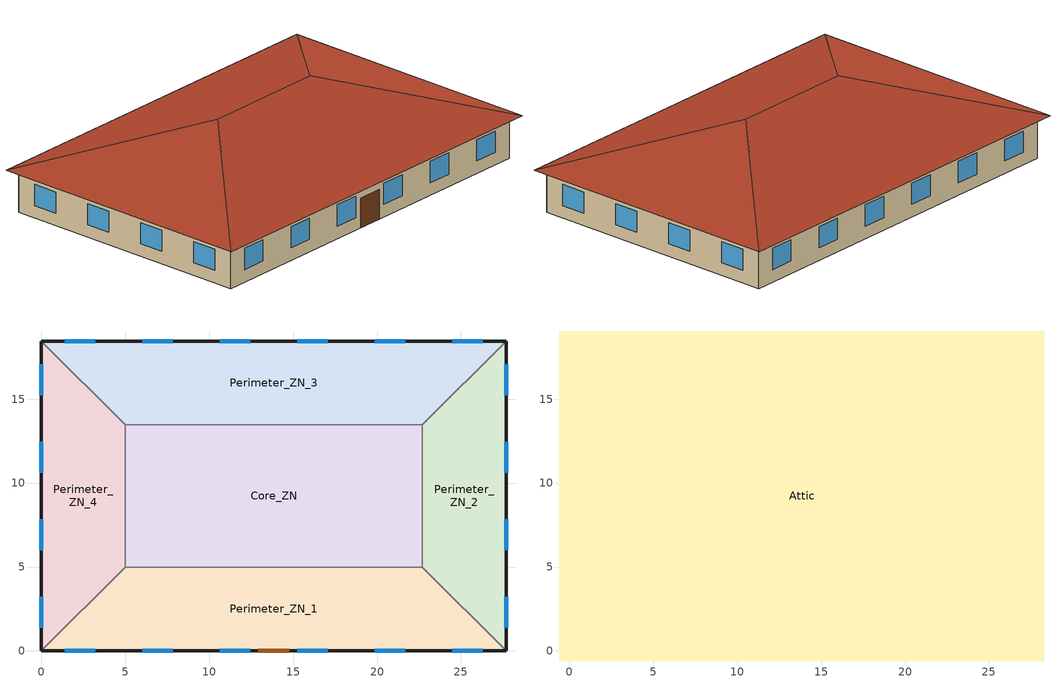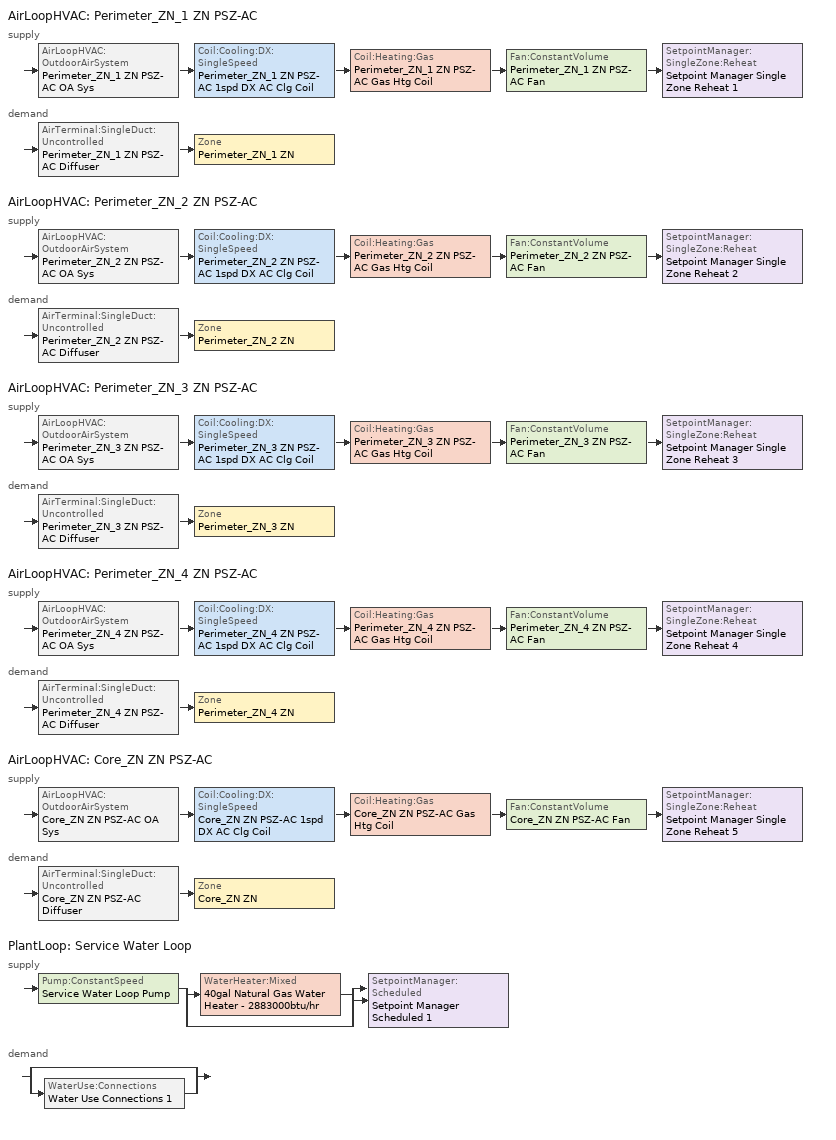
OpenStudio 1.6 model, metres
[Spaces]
Perimeter_ZN_1
 floor ground: 22.69,5 27.69,0 0,0 5,5 z0
 wall outside: 0,0 27.69,0 z0:3.05
 wall to Perimeter_ZN_4: 5,5 0,0 z0:3.05
 wall to Core_ZN: 22.69,5 5,5 z0:3.05
 wall to Perimeter_ZN_2: 27.69,0 22.69,5 z0:3.05
 window: 1.39,0 3.22,0 / 19.85,0 21.68,0 / 15.24,0 17.07,0 / 6.01,0 7.84,0 / 10.62,0 12.45,0 / 24.47,0 26.3,0 z0.9:2.42
 door: 12.93,0 14.76,0 z0:2.13
Perimeter_ZN_2
 floor ground: 27.69,18.46 27.69,0 22.69,5 22.69,13.46 z0
 wall outside: 27.69,0 27.69,18.46 z0:3.05
 wall to Perimeter_ZN_3: 27.69,18.46 22.69,13.46 z0:3.05
 wall to Core_ZN: 22.69,13.46 22.69,5 z0:3.05
 window: 27.69,1.39 27.69,3.22 / 27.69,10.62 27.69,12.45 / 27.69,15.24 27.69,17.07 / 27.69,6.01 27.69,7.84 z0.9:2.42
Perimeter_ZN_3
 floor ground: 27.69,18.46 22.69,13.46 5,13.46 0,18.46 z0
 wall outside: 27.69,18.46 0,18.46 z0:3.05
 wall to Core_ZN: 5,13.46 22.69,13.46 z0:3.05
 wall to Perimeter_ZN_4: 0,18.46 5,13.46 z0:3.05
 window: 21.68,18.46 19.85,18.46 / 7.84,18.46 6.01,18.46 / 17.07,18.46 15.24,18.46 / 12.45,18.46 10.62,18.46 / 26.3,18.46 24.47,18.46 / 3.22,18.46 1.39,18.46 z0.9:2.42
Perimeter_ZN_4
 floor ground: 0,18.46 5,13.46 5,5 0,0 z0
 wall outside: 0,18.46 0,0 z0:3.05
 wall to Core_ZN: 5,5 5,13.46 z0:3.05
 window: 0,3.22 0,1.39 / 0,12.45 0,10.62 / 0,7.84 0,6.01 / 0,17.07 0,15.24 z0.9:2.42
Core_ZN
 floor ground: 22.69,13.46 22.69,5 5,5 5,13.46 z0
Attic
 floor outside: 28.29,19.06 27.69,18.46 0,18.46 -0.6,19.06 z3.05; -0.6,19.06 0,18.46 0,0 -0.6,-0.6 z3.05; 28.29,19.06 28.29,-0.6 27.69,0 27.69,18.46 z3.05; 27.69,0 28.29,-0.6 -0.6,-0.6 0,0 z3.05
 floor to Perimeter_ZN_4: 0,18.46 5,13.46 5,5 0,0 z3.05
 floor to Perimeter_ZN_1: 22.69,5 27.69,0 0,0 5,5 z3.05
 floor to Perimeter_ZN_2: 27.69,18.46 27.69,0 22.69,5 22.69,13.46 z3.05
 floor to Core_ZN: 22.69,13.46 22.69,5 5,5 5,13.46 z3.05
 floor to Perimeter_ZN_3: 27.69,18.46 22.69,13.46 5,13.46 0,18.46 z3.05
 roof outside: 18.46,9.23,6.33 28.29,-0.6,3.05 28.29,19.06,3.05; 18.46,9.23,6.33 28.29,19.06,3.05 -0.6,19.06,3.05 9.23,9.23,6.33; 9.23,9.23,6.33 -0.6,-0.6,3.05 28.29,-0.6,3.05 18.46,9.23,6.33; 9.23,9.23,6.33 -0.6,19.06,3.05 -0.6,-0.6,3.05
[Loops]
AirLoopHVAC 'Perimeter_ZN_1 ZN PSZ-AC'
 supply: AirLoopHVAC:OutdoorAirSystem 'Perimeter_ZN_1 ZN PSZ-AC OA Sys' > Coil:Cooling:DX:SingleSpeed 'Perimeter_ZN_1 ZN PSZ-AC 1spd DX AC Clg Coil' > Coil:Heating:Gas 'Perimeter_ZN_1 ZN PSZ-AC Gas Htg Coil' > Fan:ConstantVolume 'Perimeter_ZN_1 ZN PSZ-AC Fan' > SetpointManager:SingleZone:Reheat 'Setpoint Manager Single Zone Reheat 1'
 demand: AirTerminal:SingleDuct:Uncontrolled 'Perimeter_ZN_1 ZN PSZ-AC Diffuser' > Zone 'Perimeter_ZN_1 ZN'
AirLoopHVAC 'Perimeter_ZN_2 ZN PSZ-AC'
 supply: AirLoopHVAC:OutdoorAirSystem 'Perimeter_ZN_2 ZN PSZ-AC OA Sys' > Coil:Cooling:DX:SingleSpeed 'Perimeter_ZN_2 ZN PSZ-AC 1spd DX AC Clg Coil' > Coil:Heating:Gas 'Perimeter_ZN_2 ZN PSZ-AC Gas Htg Coil' > Fan:ConstantVolume 'Perimeter_ZN_2 ZN PSZ-AC Fan' > SetpointManager:SingleZone:Reheat 'Setpoint Manager Single Zone Reheat 2'
 demand: AirTerminal:SingleDuct:Uncontrolled 'Perimeter_ZN_2 ZN PSZ-AC Diffuser' > Zone 'Perimeter_ZN_2 ZN'
AirLoopHVAC 'Perimeter_ZN_3 ZN PSZ-AC'
 supply: AirLoopHVAC:OutdoorAirSystem 'Perimeter_ZN_3 ZN PSZ-AC OA Sys' > Coil:Cooling:DX:SingleSpeed 'Perimeter_ZN_3 ZN PSZ-AC 1spd DX AC Clg Coil' > Coil:Heating:Gas 'Perimeter_ZN_3 ZN PSZ-AC Gas Htg Coil' > Fan:ConstantVolume 'Perimeter_ZN_3 ZN PSZ-AC Fan' > SetpointManager:SingleZone:Reheat 'Setpoint Manager Single Zone Reheat 3'
 demand: AirTerminal:SingleDuct:Uncontrolled 'Perimeter_ZN_3 ZN PSZ-AC Diffuser' > Zone 'Perimeter_ZN_3 ZN'
AirLoopHVAC 'Perimeter_ZN_4 ZN PSZ-AC'
 supply: AirLoopHVAC:OutdoorAirSystem 'Perimeter_ZN_4 ZN PSZ-AC OA Sys' > Coil:Cooling:DX:SingleSpeed 'Perimeter_ZN_4 ZN PSZ-AC 1spd DX AC Clg Coil' > Coil:Heating:Gas 'Perimeter_ZN_4 ZN PSZ-AC Gas Htg Coil' > Fan:ConstantVolume 'Perimeter_ZN_4 ZN PSZ-AC Fan' > SetpointManager:SingleZone:Reheat 'Setpoint Manager Single Zone Reheat 4'
 demand: AirTerminal:SingleDuct:Uncontrolled 'Perimeter_ZN_4 ZN PSZ-AC Diffuser' > Zone 'Perimeter_ZN_4 ZN'
AirLoopHVAC 'Core_ZN ZN PSZ-AC'
 supply: AirLoopHVAC:OutdoorAirSystem 'Core_ZN ZN PSZ-AC OA Sys' > Coil:Cooling:DX:SingleSpeed 'Core_ZN ZN PSZ-AC 1spd DX AC Clg Coil' > Coil:Heating:Gas 'Core_ZN ZN PSZ-AC Gas Htg Coil' > Fan:ConstantVolume 'Core_ZN ZN PSZ-AC Fan' > SetpointManager:SingleZone:Reheat 'Setpoint Manager Single Zone Reheat 5'
 demand: AirTerminal:SingleDuct:Uncontrolled 'Core_ZN ZN PSZ-AC Diffuser' > Zone 'Core_ZN ZN'
PlantLoop 'Service Water Loop'
 supply: Pump:ConstantSpeed 'Service Water Loop Pump' > split
  | WaterHeater:Mixed '40gal Natural Gas Water Heater - 2883000btu/hr'
  | bypass
  join > SetpointManager:Scheduled 'Setpoint Manager Scheduled 1'
 demand: split
  | bypass
  | WaterUse:Connections 'Water Use Connections 1'
[Site]
El Paso International Ap  Ut_TX_USA: Latitude {deg}=31.77; Longitude {deg}=-106.5; Time Zone {hr}=-7; Elevation {m}=1186; Terrain=City
[Building]
Small Office: North Axis {deg}=0; Default Construction Set=DOE Ref 1980-2004 - SmOffice - ASHRAE 169-2006-3B
[Site:GroundTemperature:BuildingSurface]
19.527, 19.502, 19.536, 19.598, 20.002, 21.64, 22.225, 22.375, 21.449, 20.121, 19.802, 19.633
[Site:WaterMainsTemperature]
Calculation Method=Correlation; Annual Average Outdoor Air Temperature {C}=17.9417; Maximum Difference In Monthly Average Outdoor Air Temperatures {deltaC}=21.1
[SizingPeriod:DesignDay] Barometric Pressure {Pa}=87865; Sky Clearness=0; Rain Indicator=0; Snow Indicator=0; Day of Month=21; Daylight Saving Time Indicator=0; Humidity Indicating Type=Wetbulb; Dry-Bulb Temperature Range Modifier Type=DefaultMultipliers
Name | Maximum Dry-Bulb Temperature {C} | Daily Dry-Bulb Temperature Range {deltaC} | Humidity Indicating Conditions at Maximum Dry-Bulb {BasedOnField A3} | Wind Speed {m/s} | Wind Direction {deg} | Month | Day Type | Solar Model Indicator | ASHRAE Taub | ASHRAE Taud
El Paso International Ap  Ut Ann Clg .4% Condns DB=>MWB | 38.1 | 13 | 18.1 | 3.9 | 280 | 7 | SummerDesignDay | ASHRAETau | 0.605 | 1.547
El Paso International Ap  Ut Ann Clg .4% Condns WB=>MDB | 30.1 | 13 | 21.3 | 3.9 | 280 | 7 | SummerDesignDay | ASHRAETau | 0.605 | 1.547
El Paso International Ap  Ut Ann Htg 99.6% Condns DB | -5.2 | 0 | -5.2 | 2.2 | 20 | 12 | WinterDesignDay | ASHRAEClearSky
[DefaultConstructionSet]
DOE Ref 1980-2004 - SmOffice - ASHRAE 169-2006-3B: Default Exterior Surface Constructions=Default Surface Constructions 1; Default Interior Surface Constructions=Default Surface Constructions 2; Default Ground Contact Surface Constructions=Default Surface Constructions 3; Default Exterior SubSurface Constructions=Default Sub Surface Constructions 1; Default Interior SubSurface Constructions=Default Sub Surface Constructions 2; Interior Partition Construction=Interior Partition
[DefaultSurfaceConstructions]
Name | Floor Construction | Wall Construction | Roof Ceiling Construction
Default Surface Constructions 1 | ExtSlabCarpet 4in ClimateZone 1-8 | CBECS 1980-2004 ExtWall Mass ClimateZone 3b LAX | CBECS 1980-2004 ExtRoof IEAD ClimateZone 3b LAX
Default Surface Constructions 2 | Interior Floor | Interior Wall | Interior Ceiling
Default Surface Constructions 3 | ExtSlabCarpet 4in ClimateZone 1-8 | ExtSlabCarpet 4in ClimateZone 1-8
[Construction]
ExtSlabCarpet 4in ClimateZone 1-8: MAT-CC05 4 HW CONCRETE, CP02 CARPET PAD
CBECS 1980-2004 ExtWall Mass ClimateZone 3b LAX: 1IN Stucco, 8IN CONCRETE HW RefBldg, Mass NonRes Wall Insulation-0.61, 1/2IN Gypsum
CBECS 1980-2004 ExtRoof IEAD ClimateZone 3b LAX: Roof Membrane, IEAD NonRes Roof Insulation-1.76, Metal Decking
Interior Floor: F16 Acoustic tile, F05 Ceiling air space resistance, M11 100mm lightweight concrete
Interior Wall: G01a 19mm gypsum board, F04 Wall air space resistance, G01a 19mm gypsum board
Interior Ceiling: M11 100mm lightweight concrete, F05 Ceiling air space resistance, F16 Acoustic tile
CBECS 1980-2004 ExtWindow ClimateZone 3b LAX: Fixed Window 5.84/0.44/0.27
Exterior Door: F08 Metal surface, I01 25mm insulation board
Interior Window: Clear 3mm
Interior Door; Interior Partition: G05 25mm wood
[Material] Thermal Absorptance=0.9
Name | Roughness | Thickness {m} | Conductivity {W/m-K} | Density {kg/m3} | Specific Heat {J/kg-K} | Solar Absorptance | Visible Absorptance
MAT-CC05 4 HW CONCRETE | Rough | 0.1016 | 1.311 | 2240 | 836.8 | 0.85 | 0.85
1IN Stucco | Smooth | 0.0253 | 0.6918 | 1858 | 837 | 0.92 | 0.92
8IN CONCRETE HW RefBldg | Rough | 0.2032 | 1.311 | 2240 | 836.8 | 0.7 | 0.7
Mass NonRes Wall Insulation-0.61 | MediumRough | 0.00914642 | 0.049 | 265 | 836.8 | 0.7 | 0.7
1/2IN Gypsum | Smooth | 0.0127 | 0.16 | 784.9 | 830 | 0.4 | 0.4
Roof Membrane | VeryRough | 0.0095 | 0.16 | 1121.29 | 1460 | 0.7 | 0.7
IEAD NonRes Roof Insulation-1.76 | MediumRough | 0.0739805 | 0.049 | 265 | 836.8 | 0.7 | 0.7
Metal Decking | MediumSmooth | 0.0015 | 45.006 | 7680 | 418.4 | 0.6 | 0.6
F16 Acoustic tile | MediumSmooth | 0.0191 | 0.06 | 368 | 590 | 0.3 | 0.3
M11 100mm lightweight concrete | MediumRough | 0.1016 | 0.53 | 1280 | 840 | 0.5 | 0.5
G01a 19mm gypsum board | MediumSmooth | 0.019 | 0.16 | 800 | 1090 | 0.4 | 0.4
F08 Metal surface | Smooth | 0.0008 | 45.28 | 7824 | 500 | 0.7 | 0.7
I01 25mm insulation board | MediumRough | 0.0254 | 0.03 | 43 | 1210 | 0.6 | 0.6
G05 25mm wood | MediumSmooth | 0.0254 | 0.15 | 608 | 1630 | 0.5 | 0.5
[Material:NoMass]
CP02 CARPET PAD: Roughness=Smooth; Thermal Resistance {m2-K/W}=0.1; Thermal Absorptance=0.9; Solar Absorptance=0.8; Visible Absorptance=0.8
[Material:AirGap]
Name | Thermal Resistance {m2-K/W}
F05 Ceiling air space resistance | 0.18
F04 Wall air space resistance | 0.15
[DefaultSubSurfaceConstructions]
Name | Fixed Window Construction | Operable Window Construction | Door Construction | Skylight Construction | Tubular Daylight Dome Construction | Tubular Daylight Diffuser Construction
Default Sub Surface Constructions 1 | CBECS 1980-2004 ExtWindow ClimateZone 3b LAX | CBECS 1980-2004 ExtWindow ClimateZone 3b LAX | Exterior Door | CBECS 1980-2004 ExtWindow ClimateZone 3b LAX | Interior Window | Interior Window
Default Sub Surface Constructions 2 | Interior Window | Interior Window | Interior Door
[WindowMaterial:SimpleGlazingSystem]
Fixed Window 5.84/0.44/0.27: U-Factor {W/m2-K}=5.84; Solar Heat Gain Coefficient=0.44; Visible Transmittance=0.27
[WindowMaterial:Glazing]
Clear 3mm: Optical Data Type=SpectralAverage; Thickness {m}=0.003; Solar Transmittance at Normal Incidence=0.837; Front Side Solar Reflectance at Normal Incidence=0.075; Back Side Solar Reflectance at Normal Incidence=0; Visible Transmittance at Normal Incidence=0.898; Front Side Visible Reflectance at Normal Incidence=0.081; Back Side Visible Reflectance at Normal Incidence=0; Infrared Transmittance at Normal Incidence=0; Front Side Infrared Hemispherical Emissivity=0.84; Back Side Infrared Hemispherical Emissivity=0.84; Conductivity {W/m-K}=0.9; Dirt Correction Factor for Solar and Visible Transmittance=1; Solar Diffusing=No
[Space]
Name | Space Type | Thermal Zone | Part of Total Floor Area
Perimeter_ZN_1 | DOE Ref 1980-2004 - Office - WholeBuilding - Sm Office | Perimeter_ZN_1 ZN | Yes
Attic | DOE Ref 1980-2004 - Office - Attic | Attic ZN | No
Perimeter_ZN_2 | DOE Ref 1980-2004 - Office - WholeBuilding - Sm Office | Perimeter_ZN_2 ZN | Yes
Perimeter_ZN_3 | DOE Ref 1980-2004 - Office - WholeBuilding - Sm Office | Perimeter_ZN_3 ZN | Yes
Perimeter_ZN_4 | DOE Ref 1980-2004 - Office - WholeBuilding - Sm Office | Perimeter_ZN_4 ZN | Yes
Core_ZN | DOE Ref 1980-2004 - Office - WholeBuilding - Sm Office | Core_ZN ZN | Yes
[SpaceType] Standards Building Type=Office
Name | Default Schedule Set | Design Specification Outdoor Air Object | Standards Space Type
DOE Ref 1980-2004 - Office - WholeBuilding - Sm Office | DOE Ref 1980-2004 - Office - WholeBuilding - Sm Office Schedule Set | DOE Ref 1980-2004 - Office - WholeBuilding - Sm Office Ventilation | WholeBuilding - Sm Office
DOE Ref 1980-2004 - Office - Attic | DOE Ref 1980-2004 - Office - Attic Schedule Set |  | Attic
[DefaultScheduleSet] Infiltration Schedule=Small Office Infil Quarter On
Name | Number of People Schedule | People Activity Level Schedule | Lighting Schedule | Electric Equipment Schedule
DOE Ref 1980-2004 - Office - WholeBuilding - Sm Office Schedule Set | Small Office Bldg Occ | Small Office Activity | Office Bldg Light | Small Office Bldg Equip
DOE Ref 1980-2004 - Office - Attic Schedule Set
[Lights:Definition]
DOE Ref 1980-2004 - Office - WholeBuilding - Sm Office Lights Definition: Design Level Calculation Method=Watts/Area; Watts per Space Floor Area {W/m2}=19.4827
[Lights]
DOE Ref 1980-2004 - Office - WholeBuilding - Sm Office Lights: Lights Definition=DOE Ref 1980-2004 - Office - WholeBuilding - Sm Office Lights Definition; Space or SpaceType=DOE Ref 1980-2004 - Office - WholeBuilding - Sm Office
[DesignSpecification:OutdoorAir]
DOE Ref 1980-2004 - Office - WholeBuilding - Sm Office Ventilation: Outdoor Air Method=Sum; Outdoor Air Flow per Person {m3/s-person}=0.00943895
[People:Definition]
DOE Ref 1980-2004 - Office - WholeBuilding - Sm Office People Definition: Number of People Calculation Method=People/Area; People per Space Floor Area {person/m2}=0; Fraction Radiant=0.3
[People]
DOE Ref 1980-2004 - Office - WholeBuilding - Sm Office People: People Definition=DOE Ref 1980-2004 - Office - WholeBuilding - Sm Office People Definition; Space or SpaceType=DOE Ref 1980-2004 - Office - WholeBuilding - Sm Office
[SpaceInfiltration:DesignFlowRate] Design Flow Rate Calculation Method=Flow/ExteriorArea; Flow per Exterior Surface Area {m3/s-m2}=0.00113386
Name | Space or SpaceType
DOE Ref 1980-2004 - Office - WholeBuilding - Sm Office Infiltration | DOE Ref 1980-2004 - Office - WholeBuilding - Sm Office
DOE Ref 1980-2004 - Office - Attic Infiltration | DOE Ref 1980-2004 - Office - Attic
[ElectricEquipment:Definition]
DOE Ref 1980-2004 - Office - WholeBuilding - Sm Office Electric Equipment Definition: Design Level Calculation Method=Watts/Area; Watts per Space Floor Area {W/m2}=10.7639
[ElectricEquipment]
DOE Ref 1980-2004 - Office - WholeBuilding - Sm Office Electric Equipment: Electric Equipment Definition=DOE Ref 1980-2004 - Office - WholeBuilding - Sm Office Electric Equipment Definition; Space or SpaceType=DOE Ref 1980-2004 - Office - WholeBuilding - Sm Office
[ThermostatSetpoint:DualSetpoint]
Name | Heating Setpoint Temperature Schedule | Cooling Setpoint Temperature Schedule
DOE Ref 1980-2004 - Office - WholeBuilding - Sm Office Thermostat | Small Office HtgSetp | Small Office ClgSetp
DOE Ref 1980-2004 - Office - Attic Thermostat
[ThermalZone] Use Ideal Air Loads=No
Name | Thermostat
Perimeter_ZN_2 ZN; Core_ZN ZN; Perimeter_ZN_1 ZN; Perimeter_ZN_3 ZN; Perimeter_ZN_4 ZN | DOE Ref 1980-2004 - Office - WholeBuilding - Sm Office Thermostat
Attic ZN | DOE Ref 1980-2004 - Office - Attic Thermostat
[Sizing:Zone] Zone Cooling Design Supply Air Temperature {C}=14; Zone Heating Design Supply Air Temperature {C}=40; Zone Cooling Design Supply Air Humidity Ratio {kg-H2O/kg-air}=0.0085; Zone Heating Design Supply Air Humidity Ratio {kg-H2O/kg-air}=0.008; Cooling Design Air Flow Method=DesignDay; Heating Design Air Flow Method=DesignDay
Perimeter_ZN_2 ZN; Core_ZN ZN; Perimeter_ZN_1 ZN; Perimeter_ZN_3 ZN; Perimeter_ZN_4 ZN; Attic ZN
[Zone equipment]
Perimeter_ZN_2 ZN: Perimeter_ZN_2 ZN PSZ-AC Diffuser
Core_ZN ZN: Core_ZN ZN PSZ-AC Diffuser
Perimeter_ZN_1 ZN: Perimeter_ZN_1 ZN PSZ-AC Diffuser
Perimeter_ZN_3 ZN: Perimeter_ZN_3 ZN PSZ-AC Diffuser
Perimeter_ZN_4 ZN: Perimeter_ZN_4 ZN PSZ-AC Diffuser
[AirLoopHVAC] Design Supply Air Flow Rate {m3/s}=AutoSize
Perimeter_ZN_1 ZN PSZ-AC; Perimeter_ZN_2 ZN PSZ-AC; Perimeter_ZN_3 ZN PSZ-AC; Perimeter_ZN_4 ZN PSZ-AC; Core_ZN ZN PSZ-AC
[AvailabilityManager:Scheduled] Schedule=SmallOffice PSZ-AC Operation
Availability Manager Scheduled 1; Availability Manager Scheduled 2; Availability Manager Scheduled 3; Availability Manager Scheduled 4; Availability Manager Scheduled 5
[AvailabilityManager:NightCycle] Control Type=CycleOnAny
Availability Manager Night Cycle 1; Availability Manager Night Cycle 2; Availability Manager Night Cycle 3; Availability Manager Night Cycle 4; Availability Manager Night Cycle 5
[Sizing:System] Type of Load to Size On=Sensible; Design Outdoor Air Flow Rate {m3/s}=Autosize; Minimum System Air Flow Ratio=1; Preheat Design Temperature {C}=7; Preheat Design Humidity Ratio {kg-H2O/kg-Air}=0.008; Precool Design Temperature {C}=12.8; Precool Design Humidity Ratio {kg-H2O/kg-Air}=0.008; Central Cooling Design Supply Air Temperature {C}=12.8; Central Heating Design Supply Air Temperature {C}=40; Sizing Option=Coincident; 100% Outdoor Air in Cooling=No; 100% Outdoor Air in Heating=No; Central Cooling Design Supply Air Humidity Ratio {kg-H2O/kg-Air}=0.0085; Central Heating Design Supply Air Humidity Ratio {kg-H2O/kg-Air}=0.008; Cooling Design Air Flow Method=DesignDay; Cooling Design Air Flow Rate {m3/s}=0; Heating Design Air Flow Method=DesignDay; Heating Design Air Flow Rate {m3/s}=0; System Outdoor Air Method=ZoneSum
Perimeter_ZN_1 ZN PSZ-AC; Perimeter_ZN_2 ZN PSZ-AC; Perimeter_ZN_3 ZN PSZ-AC; Perimeter_ZN_4 ZN PSZ-AC; Core_ZN ZN PSZ-AC
[SetpointManager:SingleZone:Reheat] Minimum Supply Air Temperature {C}=10; Maximum Supply Air Temperature {C}=50
Name | Control Zone
Setpoint Manager Single Zone Reheat 1 | Perimeter_ZN_1 ZN
Setpoint Manager Single Zone Reheat 2 | Perimeter_ZN_2 ZN
Setpoint Manager Single Zone Reheat 3 | Perimeter_ZN_3 ZN
Setpoint Manager Single Zone Reheat 4 | Perimeter_ZN_4 ZN
Setpoint Manager Single Zone Reheat 5 | Core_ZN ZN
[Fan:ConstantVolume] Availability Schedule=Always On Discrete; Fan Efficiency=0.54; Pressure Rise {Pa}=622.722; Maximum Flow Rate {m3/s}=AutoSize; Motor Efficiency=0.9
Perimeter_ZN_1 ZN PSZ-AC Fan; Perimeter_ZN_2 ZN PSZ-AC Fan; Perimeter_ZN_3 ZN PSZ-AC Fan; Perimeter_ZN_4 ZN PSZ-AC Fan; Core_ZN ZN PSZ-AC Fan
[Coil:Heating:Gas] Availability Schedule=Always On Discrete; Gas Burner Efficiency=0.8; Nominal Capacity {W}=AutoSize; Parasitic Electric Load {W}=0; Parasitic Gas Load {W}=0
Perimeter_ZN_1 ZN PSZ-AC Gas Htg Coil; Perimeter_ZN_2 ZN PSZ-AC Gas Htg Coil; Perimeter_ZN_3 ZN PSZ-AC Gas Htg Coil; Perimeter_ZN_4 ZN PSZ-AC Gas Htg Coil; Core_ZN ZN PSZ-AC Gas Htg Coil
[Coil:Cooling:DX:SingleSpeed] Availability Schedule=Always On Discrete; Rated Total Cooling Capacity {W}=autosize; Rated Sensible Heat Ratio=autosize; Rated COP {W/W}=3; Rated Air Flow Rate {m3/s}=autosize; Rated Evaporator Fan Power Per Volume Flow Rate {W/(m3/s)}=773.3; Condenser Type=AirCooled; Evaporative Condenser Effectiveness=0; Evaporative Condenser Air Flow Rate {m3/s}=Autosize; Evaporative Condenser Pump Rated Power Consumption {W}=Autosize; Crankcase Heater Capacity {W}=0; Maximum Outdoor Dry-Bulb Temperature for Crankcase Heater Operation {C}=0; Basin Heater Capacity {W/K}=0; Basin Heater Setpoint Temperature {C}=10
Name | Total Cooling Capacity Function of Temperature Curve | Total Cooling Capacity Function of Flow Fraction Curve | Energy Input Ratio Function of Temperature Curve | Energy Input Ratio Function of Flow Fraction Curve | Part Load Fraction Correlation Curve
Perimeter_ZN_1 ZN PSZ-AC 1spd DX AC Clg Coil | Curve Biquadratic 1 | Curve Quadratic 1 | Curve Biquadratic 2 | Curve Quadratic 2 | Curve Quadratic 3
Perimeter_ZN_2 ZN PSZ-AC 1spd DX AC Clg Coil | Curve Biquadratic 3 | Curve Quadratic 4 | Curve Biquadratic 4 | Curve Quadratic 5 | Curve Quadratic 6
Perimeter_ZN_3 ZN PSZ-AC 1spd DX AC Clg Coil | Curve Biquadratic 5 | Curve Quadratic 7 | Curve Biquadratic 6 | Curve Quadratic 8 | Curve Quadratic 9
Perimeter_ZN_4 ZN PSZ-AC 1spd DX AC Clg Coil | Curve Biquadratic 7 | Curve Quadratic 10 | Curve Biquadratic 8 | Curve Quadratic 11 | Curve Quadratic 12
Core_ZN ZN PSZ-AC 1spd DX AC Clg Coil | Curve Biquadratic 9 | Curve Quadratic 13 | Curve Biquadratic 10 | Curve Quadratic 14 | Curve Quadratic 15
[Controller:OutdoorAir] Minimum Outdoor Air Flow Rate {m3/s}=Autosize; Maximum Outdoor Air Flow Rate {m3/s}=Autosize; Economizer Control Type=NoEconomizer; Economizer Control Action Type=ModulateFlow; Economizer Maximum Limit Dry-Bulb Temperature {C}=28; Economizer Maximum Limit Enthalpy {J/kg}=64000; Economizer Minimum Limit Dry-Bulb Temperature {C}=-100; Lockout Type=NoLockout; Minimum Limit Type=FixedMinimum; Minimum Outdoor Air Schedule=SmallOffice PSZ-AC OA Damper; High Humidity Control=No; Heat Recovery Bypass Control Type=BypassWhenWithinEconomizerLimits
Name | Controller Mechanical Ventilation
Controller Outdoor Air 1 | Controller Mechanical Ventilation 1
Controller Outdoor Air 2 | Controller Mechanical Ventilation 2
Controller Outdoor Air 3 | Controller Mechanical Ventilation 3
Controller Outdoor Air 4 | Controller Mechanical Ventilation 4
Controller Outdoor Air 5 | Controller Mechanical Ventilation 5
[Controller:MechanicalVentilation] Availability Schedule=Always On Discrete; System Outdoor Air Method=ZoneSum
Controller Mechanical Ventilation 1; Controller Mechanical Ventilation 2; Controller Mechanical Ventilation 3; Controller Mechanical Ventilation 4; Controller Mechanical Ventilation 5
[AirLoopHVAC:OutdoorAirSystem]
Name | Controller
Perimeter_ZN_1 ZN PSZ-AC OA Sys | Controller Outdoor Air 1
Perimeter_ZN_2 ZN PSZ-AC OA Sys | Controller Outdoor Air 2
Perimeter_ZN_3 ZN PSZ-AC OA Sys | Controller Outdoor Air 3
Perimeter_ZN_4 ZN PSZ-AC OA Sys | Controller Outdoor Air 4
Core_ZN ZN PSZ-AC OA Sys | Controller Outdoor Air 5
[AirTerminal:SingleDuct:Uncontrolled] Availability Schedule=Always On Discrete; Maximum Air Flow Rate {m3/s}=AutoSize
Perimeter_ZN_1 ZN PSZ-AC Diffuser; Perimeter_ZN_2 ZN PSZ-AC Diffuser; Perimeter_ZN_3 ZN PSZ-AC Diffuser; Perimeter_ZN_4 ZN PSZ-AC Diffuser; Core_ZN ZN PSZ-AC Diffuser
[PlantLoop]
Service Water Loop: Plant Loop Volume {m3}=Autocalculate
[Sizing:Plant]
Service Water Loop: Loop Type=Heating; Design Loop Exit Temperature {C}=60; Loop Design Temperature Difference {deltaC}=5
[SetpointManager:Scheduled]
Setpoint Manager Scheduled 1: Control Variable=Temperature; Schedule=Hot Water Loop Temp - 140F
[Pump:ConstantSpeed]
Service Water Loop Pump: Rated Flow Rate {m3/s}=autosize; Rated Pump Head {Pa}=0.001; Rated Power Consumption {W}=autosize; Motor Efficiency=0.3; Fraction of Motor Inefficiencies to Fluid Stream=0; Pump Control Type=Intermittent
[WaterHeater:Mixed]
40gal Natural Gas Water Heater - 2883000btu/hr: Tank Volume {m3}=0.151416; Setpoint Temperature Schedule=Hot Water Loop Temp - 140F; Deadband Temperature Difference {deltaC}=2; Maximum Temperature Limit {C}=82.2222; Heater Control Type=Cycle; Heater Maximum Capacity {W}=844924; Heater Fuel Type=NaturalGas; Heater Thermal Efficiency=0.78; Off Cycle Parasitic Fuel Consumption Rate {W}=20; Off Cycle Parasitic Fuel Type=NaturalGas; Off Cycle Parasitic Heat Fraction to Tank=0.8; On Cycle Parasitic Fuel Type=NaturalGas; Ambient Temperature Indicator=Schedule; Ambient Temperature Schedule=Water Heater Ambient Temp Schedule - 70F; Off Cycle Loss Coefficient to Ambient Temperature {W/K}=6; On Cycle Loss Coefficient to Ambient Temperature {W/K}=6; Use Side Effectiveness=1; Source Side Effectiveness=1; Use Side Design Flow Rate {m3/s}=autosize; Source Side Design Flow Rate {m3/s}=autosize; Indirect Water Heating Recovery Time {hr}=1.5
[WaterUse:Connections]
Water Use Connections 1: Water Use Equipment Name 1=Water Use Equipment 1
[WaterUse:Equipment:Definition]
Water Use Equipment Definition 1: Peak Flow Rate {m3/s}=3.15451e-06; Target Temperature Schedule=Schedule Ruleset 1
[WaterUse:Equipment]
Water Use Equipment 1: Water Use Equipment Definition=Water Use Equipment Definition 1; Flow Rate Fraction Schedule=OfficeSmall BLDG_SWH_SCH
[Exterior:Lights:Definition]
NonDimming Exterior Lights Def: Design Level {W}=2766
[Exterior:Lights]
NonDimming Exterior Lights Def: Exterior Lights Definition=NonDimming Exterior Lights Def; Schedule=Always On Discrete; Control Option=AstronomicalClock
[Schedule:Ruleset]
Name | Default Day Schedule | Summer Design Day Schedule | Winter Design Day Schedule
Office Bldg Light | Office Bldg Light Default | Office Bldg Light Summer Design Day 1 | Office Bldg Light Winter Design Day
Small Office Bldg Occ | Small Office Bldg Occ Default | Small Office Bldg Occ Summer Design Day 1 | Small Office Bldg Occ Winter Design Day
Small Office Activity | Small Office Activity Default | Small Office Activity Summer Design Day | Small Office Activity Winter Design Day
Small Office Infil Quarter On | Small Office Infil Quarter On Default | Small Office Infil Quarter On Summer Design Day | Small Office Infil Quarter On Winter Design Day
Small Office Bldg Equip | Small Office Bldg Equip Default | Small Office Bldg Equip Summer Design Day 1 | Small Office Bldg Equip Winter Design Day
Small Office HtgSetp | Small Office HtgSetp Default | Small Office HtgSetp Summer Design Day 1 | Small Office HtgSetp Winter Design Day
Small Office ClgSetp | Small Office ClgSetp Default | Small Office ClgSetp Summer Design Day | Small Office ClgSetp Winter Design Day
SmallOffice PSZ-AC Operation | SmallOffice PSZ-AC Operation Default | SmallOffice PSZ-AC Operation Summer Design Day 1 | SmallOffice PSZ-AC Operation Winter Design Day
SmallOffice PSZ-AC OA Damper | Schedule Day 18 |  | SmallOffice PSZ-AC OA Damper Winter Design Day
Hot Water Loop Temp - 140F | Hot Water Loop Temp - 140F Default
Water Heater Ambient Temp Schedule - 70F | Water Heater Ambient Temp Schedule - 70F Default
Schedule Ruleset 1 | Schedule Day 20
OfficeSmall BLDG_SWH_SCH | OfficeSmall BLDG_SWH_SCH Default | OfficeSmall BLDG_SWH_SCH Summer Design Day | OfficeSmall BLDG_SWH_SCH Winter Design Day
[Schedule:Day]
Office Bldg Light Default: 5, 0, 0.05, 7, 0, 0.1, 8, 0, 0.3, 17, 0, 0.9, 18, 0, 0.5, 20, 0, 0.3, 22, 0, 0.2, 23, 0, 0.1, 24, 0, 0.05
Office Bldg Light Summer Design Day: 6, 0, 0.05, 8, 0, 0.1, 12, 0, 0.3, 17, 0, 0.15, 24, 0, 0.05
Office Bldg Light Summer Design Day 1; Small Office Infil Quarter On Summer Design Day 1; Small Office Bldg Equip Summer Design Day 1: 24, 0, 1
Office Bldg Light Summer Design Day 2: 24, 0, 0.05
Office Bldg Light Winter Design Day; Small Office Bldg Occ Winter Design Day; Small Office Bldg Occ Summer Design Day 2; Small Office Bldg Equip Winter Design Day; SmallOffice PSZ-AC Operation Winter Design Day; SmallOffice PSZ-AC Operation Summer Design Day 2; Schedule Day 18; SmallOffice PSZ-AC OA Damper Summer Design Day 1; OfficeSmall BLDG_SWH_SCH Default: 24, 0, 0
Small Office Bldg Occ Default: 6, 0, 0, 7, 0, 0.1, 8, 0, 0.2, 12, 0, 0.95, 13, 0, 0.5, 17, 0, 0.95, 18, 0, 0.3, 20, 0, 0.1, 24, 0, 0.05
Small Office Bldg Occ Summer Design Day: 6, 0, 0, 8, 0, 0.1, 12, 0, 0.3, 17, 0, 0.1, 24, 0, 0
Small Office Bldg Occ Summer Design Day 1: 6, 0, 0, 22, 0, 1, 24, 0, 0.05
Small Office Activity Default; Small Office Activity Winter Design Day; Small Office Activity Summer Design Day: 24, 0, 120
Small Office Infil Quarter On Default; Small Office Infil Quarter On Summer Design Day: 6, 0, 1, 22, 0, 0.25, 24, 0, 1
Small Office Infil Quarter On Winter Design Day; Small Office Infil Quarter On Summer Design Day 2: 6, 0, 1, 18, 0, 0.25, 24, 0, 1
Small Office Bldg Equip Default: 8, 0, 0.4, 12, 0, 0.9, 13, 0, 0.8, 17, 0, 0.9, 18, 0, 0.5, 24, 0, 0.4
Small Office Bldg Equip Summer Design Day: 6, 0, 0.3, 8, 0, 0.4, 12, 0, 0.5, 17, 0, 0.35, 24, 0, 0.3
Small Office Bldg Equip Summer Design Day 2: 24, 0, 0.3
Small Office HtgSetp Default: 6, 0, 15.6, 22, 0, 21, 24, 0, 15.6
Small Office HtgSetp Summer Design Day: 6, 0, 15.6, 18, 0, 21, 24, 0, 15.6
Small Office HtgSetp Summer Design Day 1; Small Office HtgSetp Summer Design Day 2: 24, 0, 15.6
Small Office HtgSetp Winter Design Day: 24, 0, 21
Small Office ClgSetp Default; Small Office ClgSetp Summer Design Day: 6, 0, 26.7, 22, 0, 24, 24, 0, 26.7
Small Office ClgSetp Summer Design Day 1: 6, 0, 26.7, 18, 0, 24, 24, 0, 26.7
Small Office ClgSetp Winter Design Day; Small Office ClgSetp Summer Design Day 2: 24, 0, 26.7
SmallOffice PSZ-AC Operation Default: 6, 0, 0, 7, 0, 0, 19, 0, 1, 22, 0, 1, 24, 0, 0
SmallOffice PSZ-AC Operation Summer Design Day 1: 6, 0, 0, 19, 0, 1, 24, 0, 0
SmallOffice PSZ-AC OA Damper Winter Design Day; SmallOffice PSZ-AC OA Damper Summer Design Day: 7, 0, 0, 18, 0, 1, 24, 0, 0
Hot Water Loop Temp - 140F Default: 24, 0, 60
Water Heater Ambient Temp Schedule - 70F Default: 24, 0, 21.1111
Schedule Day 20: 24, 0, 43.3333
OfficeSmall BLDG_SWH_SCH Winter Design Day; OfficeSmall BLDG_SWH_SCH Summer Design Day; OfficeSmall BLDG_SWH_SCH Summer Design Day 1: 7, 0, 0, 8, 0, 0.27, 9, 0, 0.55, 11, 0, 0.64, 12, 0, 0.82, 13, 0, 1, 14, 0, 0.91, 16, 0, 0.55, 17, 0, 0.73, 19, 0, 0.37, 20, 0, 0.18, 21, 0, 0.27, 22, 0, 0.09, 24, 0, 0
[Schedule:Rule] Date Specification Type=DateRange; Start Month=1; Start Day=1; End Month=12; End Day=31
Schedule Rule 1: Schedule Ruleset=Office Bldg Light; Rule Order=1; Day Schedule=Office Bldg Light Summer Design Day; Apply Saturday=Yes
Schedule Rule 2: Schedule Ruleset=Office Bldg Light; Rule Order=0; Day Schedule=Office Bldg Light Summer Design Day 2; Apply Sunday=Yes
Schedule Rule 3: Schedule Ruleset=Small Office Bldg Occ; Rule Order=1; Day Schedule=Small Office Bldg Occ Summer Design Day; Apply Saturday=Yes
Schedule Rule 4: Schedule Ruleset=Small Office Bldg Occ; Rule Order=0; Day Schedule=Small Office Bldg Occ Summer Design Day 2; Apply Sunday=Yes
Schedule Rule 5: Schedule Ruleset=Small Office Infil Quarter On; Rule Order=1; Day Schedule=Small Office Infil Quarter On Summer Design Day 1; Apply Sunday=Yes
Schedule Rule 6: Schedule Ruleset=Small Office Infil Quarter On; Rule Order=0; Day Schedule=Small Office Infil Quarter On Summer Design Day 2; Apply Saturday=Yes
Schedule Rule 7: Schedule Ruleset=Small Office Bldg Equip; Rule Order=1; Day Schedule=Small Office Bldg Equip Summer Design Day; Apply Saturday=Yes
Schedule Rule 8: Schedule Ruleset=Small Office Bldg Equip; Rule Order=0; Day Schedule=Small Office Bldg Equip Summer Design Day 2; Apply Sunday=Yes
Schedule Rule 9: Schedule Ruleset=Small Office HtgSetp; Rule Order=1; Day Schedule=Small Office HtgSetp Summer Design Day; Apply Saturday=Yes
Schedule Rule 10: Schedule Ruleset=Small Office HtgSetp; Rule Order=0; Day Schedule=Small Office HtgSetp Summer Design Day 2; Apply Sunday=Yes
Schedule Rule 11: Schedule Ruleset=Small Office ClgSetp; Rule Order=1; Day Schedule=Small Office ClgSetp Summer Design Day 1; Apply Saturday=Yes
Schedule Rule 12: Schedule Ruleset=Small Office ClgSetp; Rule Order=0; Day Schedule=Small Office ClgSetp Summer Design Day 2; Apply Sunday=Yes
Schedule Rule 13: Schedule Ruleset=SmallOffice PSZ-AC Operation; Rule Order=0; Day Schedule=SmallOffice PSZ-AC Operation Summer Design Day 2; Apply Saturday=Yes
Schedule Rule 14: Schedule Ruleset=SmallOffice PSZ-AC OA Damper; Rule Order=1; Day Schedule=SmallOffice PSZ-AC OA Damper Summer Design Day; Apply Saturday=Yes
Schedule Rule 15: Schedule Ruleset=SmallOffice PSZ-AC OA Damper; Rule Order=0; Day Schedule=SmallOffice PSZ-AC OA Damper Summer Design Day 1; Apply Sunday=Yes
Schedule Rule 16: Schedule Ruleset=OfficeSmall BLDG_SWH_SCH; Rule Order=0; Day Schedule=OfficeSmall BLDG_SWH_SCH Summer Design Day 1; Apply Monday=Yes; Apply Tuesday=Yes; Apply Wednesday=Yes; Apply Thursday=Yes; Apply Friday=Yes
[Schedule:Constant]
Always On Discrete: Value=1
[Curve:Biquadratic] Minimum Value of x {BasedOnField A2}=-100; Maximum Value of x {BasedOnField A2}=100; Minimum Value of y {BasedOnField A3}=-100; Maximum Value of y {BasedOnField A3}=100
Name | Coefficient1 Constant | Coefficient2 x | Coefficient3 x**2 | Coefficient4 y | Coefficient5 y**2 | Coefficient6 x*y
Curve Biquadratic 1; Curve Biquadratic 3; Curve Biquadratic 5; Curve Biquadratic 7; Curve Biquadratic 9 | 0.971212 | -0.0152755 | 0.00144345 | -0.00039321 | -6.8364e-06 | -0.000290596
Curve Biquadratic 2; Curve Biquadratic 4; Curve Biquadratic 6; Curve Biquadratic 8; Curve Biquadratic 10 | 0.286871 | 0.0239022 | -0.000810648 | 0.0134585 | 0.000338936 | -0.000487004
[Curve:Quadratic]
Name | Coefficient1 Constant | Coefficient2 x | Coefficient3 x**2 | Minimum Value of x {BasedOnField A2} | Maximum Value of x {BasedOnField A2} | Minimum Curve Output {BasedOnField A3} | Maximum Curve Output {BasedOnField A3}
Curve Quadratic 1; Curve Quadratic 2; Curve Quadratic 4; Curve Quadratic 5; Curve Quadratic 7; Curve Quadratic 8; Curve Quadratic 10; Curve Quadratic 11; Curve Quadratic 13; Curve Quadratic 14 | 1 | 0 | 0 | -100 | 100
Curve Quadratic 3; Curve Quadratic 6; Curve Quadratic 9; Curve Quadratic 12; Curve Quadratic 15 | 0.909496 | 0.0986477 | -0.00819488 | 0 | 1 | 0.7 | 1
